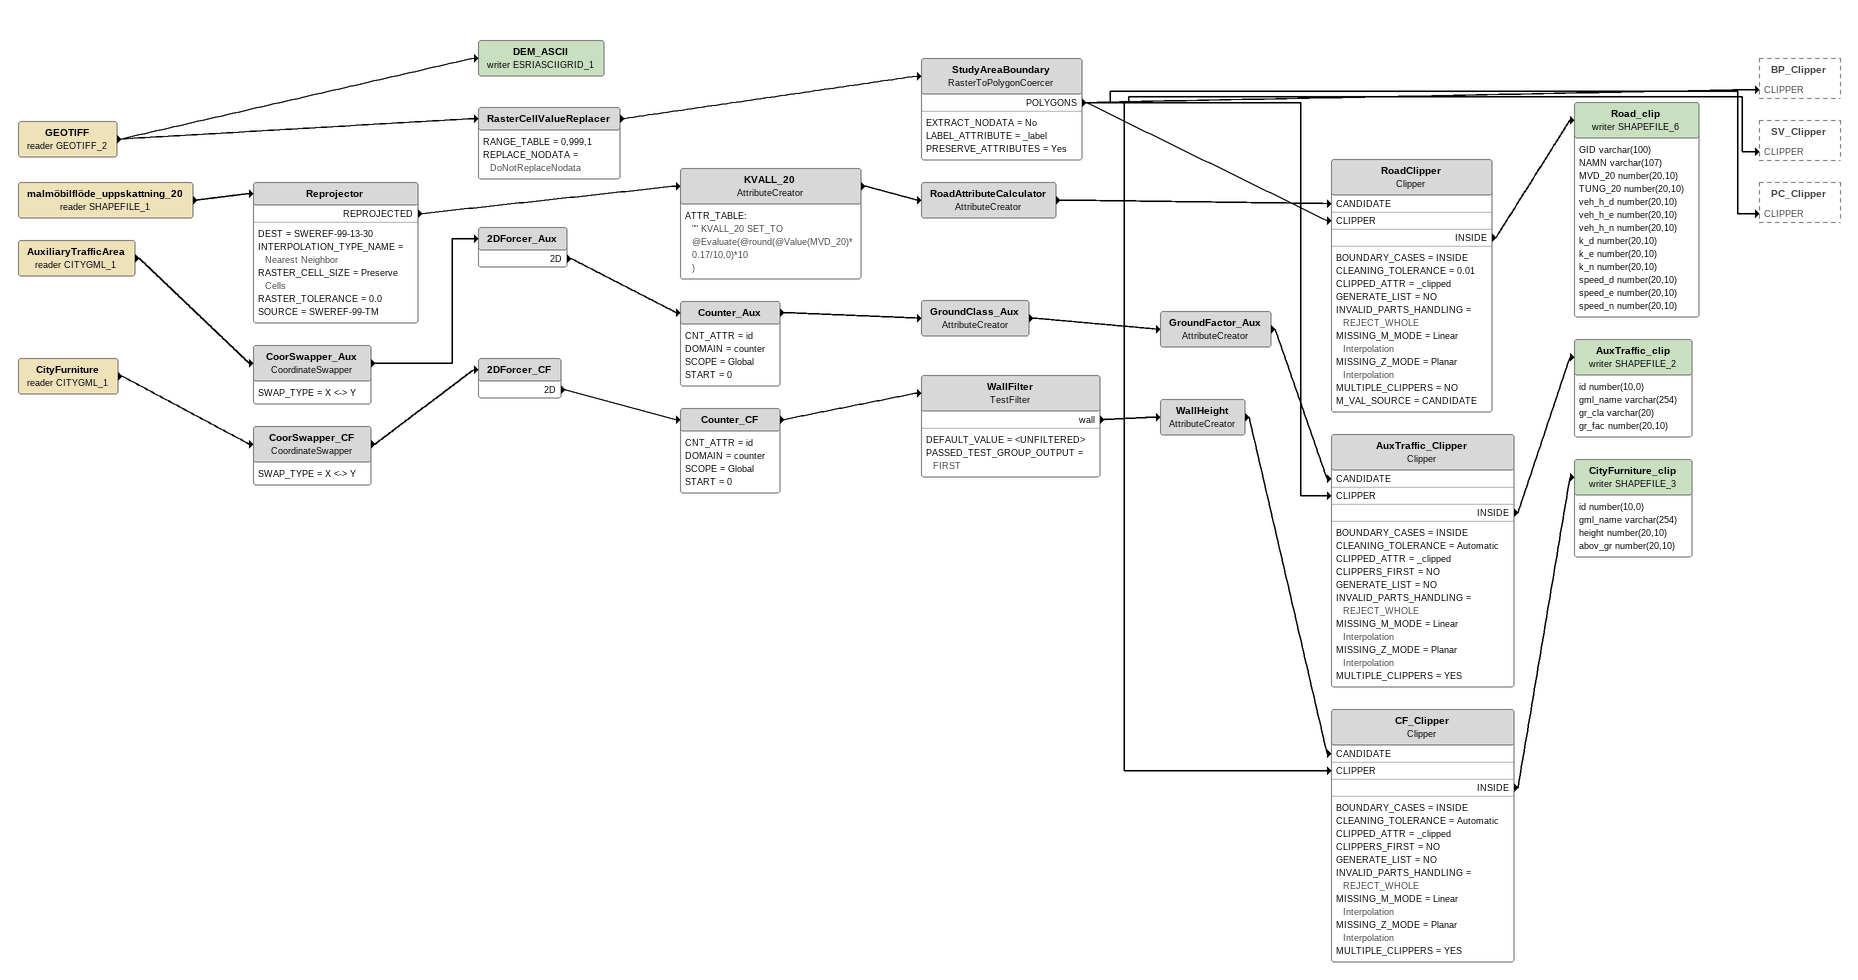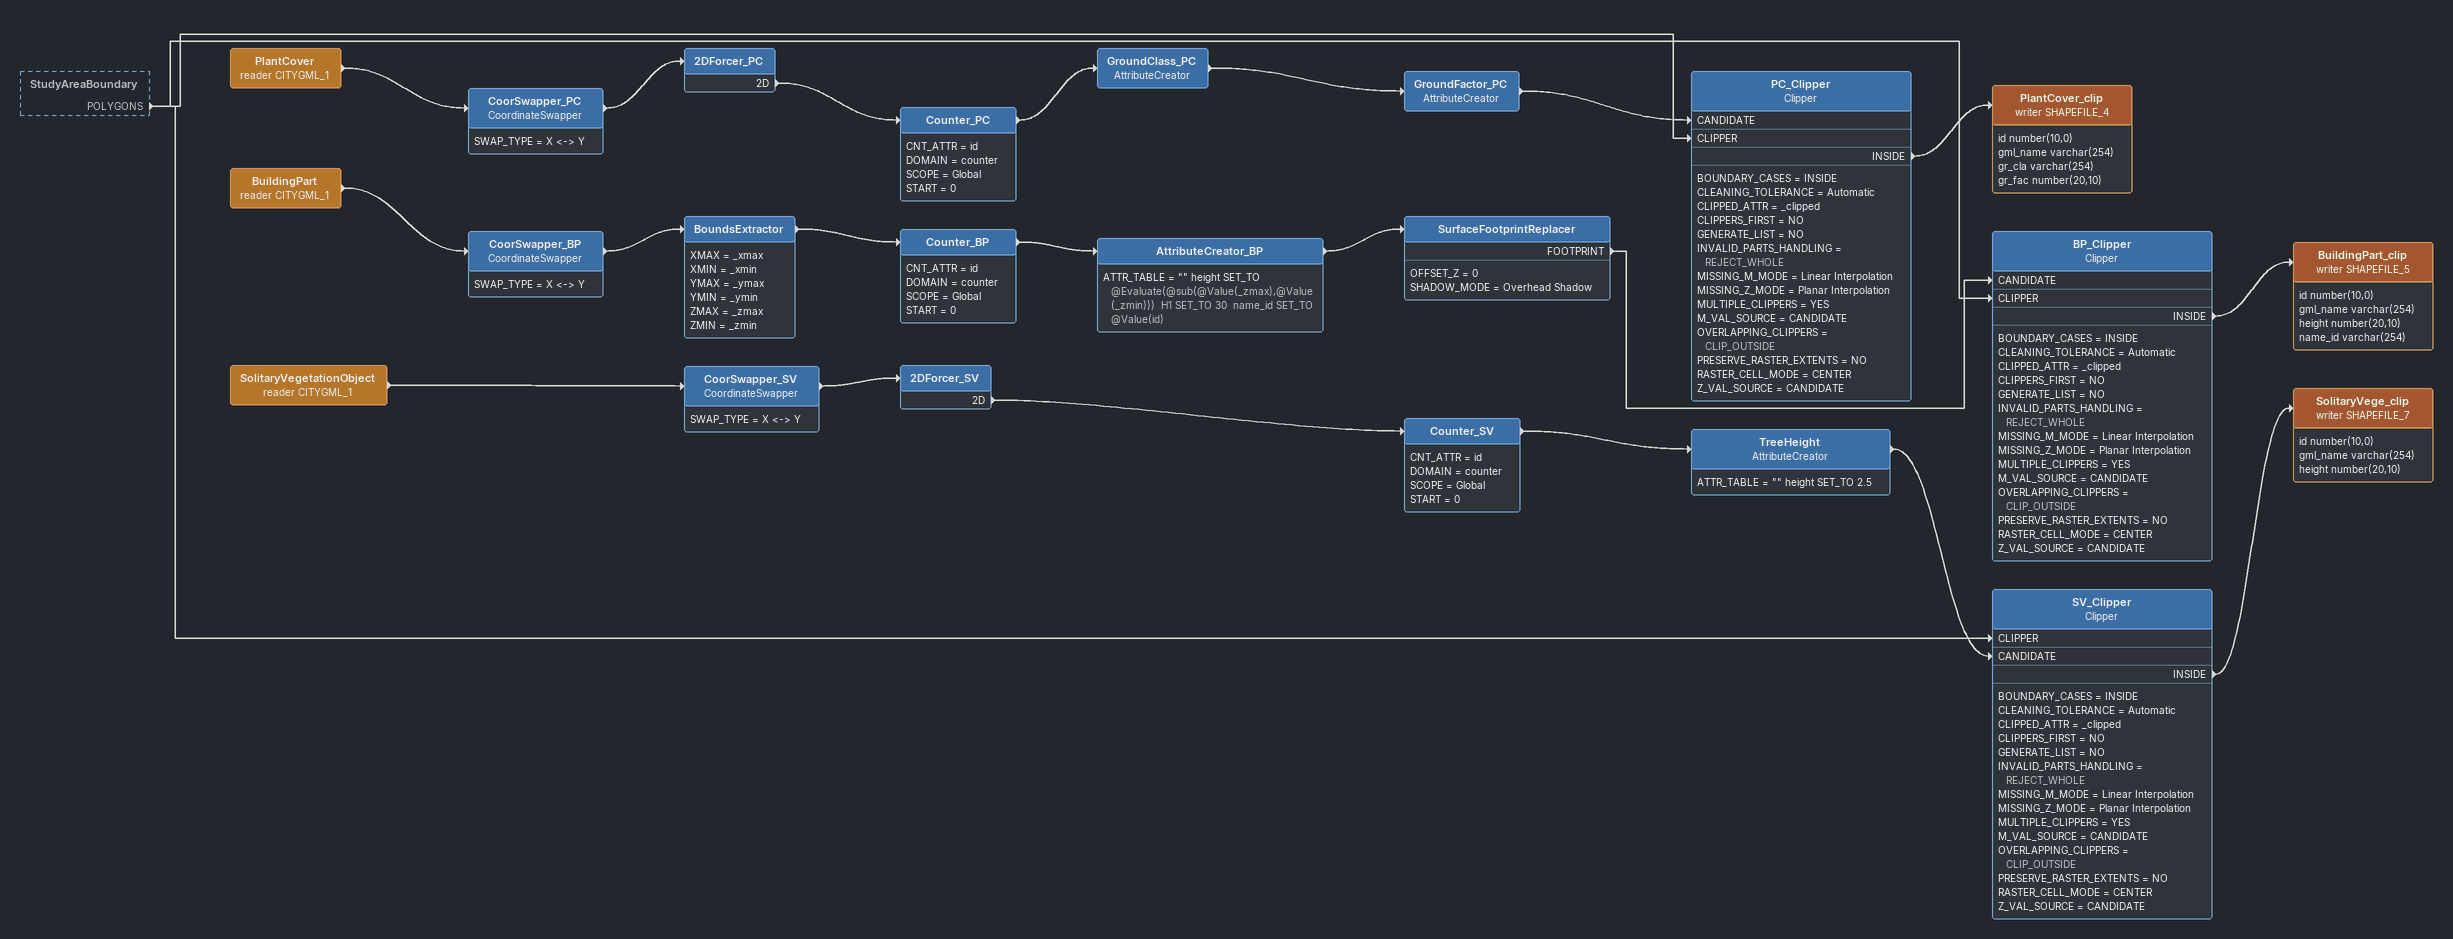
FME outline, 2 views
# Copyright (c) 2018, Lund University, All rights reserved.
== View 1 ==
malmöbilflöde_uppskattning_20 (reader SHAPEFILE_1)
    -> Reprojector
Reprojector
    DEST = SWEREF-99-13-30
    INTERPOLATION_TYPE_NAME = Nearest Neighbor
    RASTER_CELL_SIZE = Preserve Cells
    RASTER_TOLERANCE = 0.0
    SOURCE = SWEREF-99-TM
    REPROJECTED -> KVALL_20
KVALL_20: AttributeCreator
    ATTR_TABLE:
      "" KVALL_20 SET_TO @Evaluate(@round(@Value(MVD_20)*0.17/10,0)*10
      )
    -> RoadAttributeCalculator
RoadAttributeCalculator: AttributeCreator
    -> RoadClipper [CANDIDATE]
GEOTIFF (reader GEOTIFF_2)
    -> RasterCellValueReplacer
    -> DEM_ASCII (writer ESRIASCIIGRID_1)
DEM_ASCII (writer ESRIASCIIGRID_1)
RasterCellValueReplacer
    RANGE_TABLE = 0,999,1
    REPLACE_NODATA = DoNotReplaceNodata
    -> StudyAreaBoundary
StudyAreaBoundary: RasterToPolygonCoercer
    EXTRACT_NODATA = No
    LABEL_ATTRIBUTE = _label
    PRESERVE_ATTRIBUTES = Yes
    POLYGONS -> RoadClipper [CLIPPER]
    POLYGONS -> AuxTraffic_Clipper [CLIPPER]
    POLYGONS -> CF_Clipper [CLIPPER]
    POLYGONS -> BP_Clipper [CLIPPER]
    POLYGONS -> SV_Clipper [CLIPPER]
    POLYGONS -> PC_Clipper [CLIPPER]
RoadClipper: Clipper
    BOUNDARY_CASES = INSIDE
    CLEANING_TOLERANCE = 0.01
    CLIPPED_ATTR = _clipped
    GENERATE_LIST = NO
    INVALID_PARTS_HANDLING = REJECT_WHOLE
    MISSING_M_MODE = Linear Interpolation
    MISSING_Z_MODE = Planar Interpolation
    MULTIPLE_CLIPPERS = NO
    M_VAL_SOURCE = CANDIDATE
    INSIDE -> Road_clip (writer SHAPEFILE_6)
Road_clip (writer SHAPEFILE_6)
    attributes: GID varchar(100), NAMN varchar(107), MVD_20 number(20,10), TUNG_20 number(20,10), veh_h_d number(20,10), veh_h_e number(20,10), veh_h_n number(20,10), k_d number(20,10), k_e number(20,10), k_n number(20,10), speed_d number(20,10), speed_e number(20,10), speed_n number(20,10)
AuxiliaryTrafficArea (reader CITYGML_1)
    -> CoorSwapper_Aux
CoorSwapper_Aux: CoordinateSwapper
    SWAP_TYPE = X <-> Y
    -> 2DForcer_Aux
2DForcer_Aux
    2D -> Counter_Aux
Counter_Aux
    CNT_ATTR = id
    DOMAIN = counter
    SCOPE = Global
    START = 0
    -> GroundClass_Aux
GroundClass_Aux: AttributeCreator
    -> GroundFactor_Aux
GroundFactor_Aux: AttributeCreator
    -> AuxTraffic_Clipper [CANDIDATE]
AuxTraffic_Clipper: Clipper
    BOUNDARY_CASES = INSIDE
    CLEANING_TOLERANCE = Automatic
    CLIPPED_ATTR = _clipped
    CLIPPERS_FIRST = NO
    GENERATE_LIST = NO
    INVALID_PARTS_HANDLING = REJECT_WHOLE
    MISSING_M_MODE = Linear Interpolation
    MISSING_Z_MODE = Planar Interpolation
    MULTIPLE_CLIPPERS = YES
    INSIDE -> AuxTraffic_clip (writer SHAPEFILE_2)
AuxTraffic_clip (writer SHAPEFILE_2)
    attributes: id number(10,0), gml_name varchar(254), gr_cla varchar(20), gr_fac number(20,10)
CityFurniture (reader CITYGML_1)
    -> CoorSwapper_CF
CoorSwapper_CF: CoordinateSwapper
    SWAP_TYPE = X <-> Y
    -> 2DForcer_CF
2DForcer_CF
    2D -> Counter_CF
Counter_CF
    CNT_ATTR = id
    DOMAIN = counter
    SCOPE = Global
    START = 0
    -> WallFilter
WallFilter: TestFilter
    DEFAULT_VALUE = <UNFILTERED>
    PASSED_TEST_GROUP_OUTPUT = FIRST
    wall -> WallHeight
WallHeight: AttributeCreator
    -> CF_Clipper [CANDIDATE]
CF_Clipper: Clipper
    BOUNDARY_CASES = INSIDE
    CLEANING_TOLERANCE = Automatic
    CLIPPED_ATTR = _clipped
    CLIPPERS_FIRST = NO
    GENERATE_LIST = NO
    INVALID_PARTS_HANDLING = REJECT_WHOLE
    MISSING_M_MODE = Linear Interpolation
    MISSING_Z_MODE = Planar Interpolation
    MULTIPLE_CLIPPERS = YES
    INSIDE -> CityFurniture_clip (writer SHAPEFILE_3)
CityFurniture_clip (writer SHAPEFILE_3)
    attributes: id number(10,0), gml_name varchar(254), height number(20,10), abov_gr number(20,10)

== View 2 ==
StudyAreaBoundary [outside]
    POLYGONS -> BP_Clipper [CLIPPER]
    POLYGONS -> SV_Clipper [CLIPPER]
    POLYGONS -> PC_Clipper [CLIPPER]
PlantCover (reader CITYGML_1)
    -> CoorSwapper_PC
CoorSwapper_PC: CoordinateSwapper
    SWAP_TYPE = X <-> Y
    -> 2DForcer_PC
2DForcer_PC
    2D -> Counter_PC
Counter_PC
    CNT_ATTR = id
    DOMAIN = counter
    SCOPE = Global
    START = 0
    -> GroundClass_PC
GroundClass_PC: AttributeCreator
    -> GroundFactor_PC
GroundFactor_PC: AttributeCreator
    -> PC_Clipper [CANDIDATE]
PC_Clipper: Clipper
    BOUNDARY_CASES = INSIDE
    CLEANING_TOLERANCE = Automatic
    CLIPPED_ATTR = _clipped
    CLIPPERS_FIRST = NO
    GENERATE_LIST = NO
    INVALID_PARTS_HANDLING = REJECT_WHOLE
    MISSING_M_MODE = Linear Interpolation
    MISSING_Z_MODE = Planar Interpolation
    MULTIPLE_CLIPPERS = YES
    M_VAL_SOURCE = CANDIDATE
    OVERLAPPING_CLIPPERS = CLIP_OUTSIDE
    PRESERVE_RASTER_EXTENTS = NO
    RASTER_CELL_MODE = CENTER
    Z_VAL_SOURCE = CANDIDATE
    INSIDE -> PlantCover_clip (writer SHAPEFILE_4)
PlantCover_clip (writer SHAPEFILE_4)
    attributes: id number(10,0), gml_name varchar(254), gr_cla varchar(254), gr_fac number(20,10)
BuildingPart (reader CITYGML_1)
    -> CoorSwapper_BP
CoorSwapper_BP: CoordinateSwapper
    SWAP_TYPE = X <-> Y
    -> BoundsExtractor
BoundsExtractor
    XMAX = _xmax
    XMIN = _xmin
    YMAX = _ymax
    YMIN = _ymin
    ZMAX = _zmax
    ZMIN = _zmin
    -> Counter_BP
Counter_BP
    CNT_ATTR = id
    DOMAIN = counter
    SCOPE = Global
    START = 0
    -> AttributeCreator_BP
AttributeCreator_BP
    ATTR_TABLE = "" height SET_TO @Evaluate(@sub(@Value(_zmax),@Value(_zmin)))  H1 SET_TO 30  name_id SET_TO @Value(id)
    -> SurfaceFootprintReplacer
SurfaceFootprintReplacer
    OFFSET_Z = 0
    SHADOW_MODE = Overhead Shadow
    FOOTPRINT -> BP_Clipper [CANDIDATE]
BP_Clipper: Clipper
    BOUNDARY_CASES = INSIDE
    CLEANING_TOLERANCE = Automatic
    CLIPPED_ATTR = _clipped
    CLIPPERS_FIRST = NO
    GENERATE_LIST = NO
    INVALID_PARTS_HANDLING = REJECT_WHOLE
    MISSING_M_MODE = Linear Interpolation
    MISSING_Z_MODE = Planar Interpolation
    MULTIPLE_CLIPPERS = YES
    M_VAL_SOURCE = CANDIDATE
    OVERLAPPING_CLIPPERS = CLIP_OUTSIDE
    PRESERVE_RASTER_EXTENTS = NO
    RASTER_CELL_MODE = CENTER
    Z_VAL_SOURCE = CANDIDATE
    INSIDE -> BuildingPart_clip (writer SHAPEFILE_5)
BuildingPart_clip (writer SHAPEFILE_5)
    attributes: id number(10,0), gml_name varchar(254), height number(20,10), name_id varchar(254)
SolitaryVegetationObject (reader CITYGML_1)
    -> CoorSwapper_SV
CoorSwapper_SV: CoordinateSwapper
    SWAP_TYPE = X <-> Y
    -> 2DForcer_SV
2DForcer_SV
    2D -> Counter_SV
Counter_SV
    CNT_ATTR = id
    DOMAIN = counter
    SCOPE = Global
    START = 0
    -> TreeHeight
TreeHeight: AttributeCreator
    ATTR_TABLE = "" height SET_TO 2.5
    -> SV_Clipper [CANDIDATE]
SV_Clipper: Clipper
    BOUNDARY_CASES = INSIDE
    CLEANING_TOLERANCE = Automatic
    CLIPPED_ATTR = _clipped
    CLIPPERS_FIRST = NO
    GENERATE_LIST = NO
    INVALID_PARTS_HANDLING = REJECT_WHOLE
    MISSING_M_MODE = Linear Interpolation
    MISSING_Z_MODE = Planar Interpolation
    MULTIPLE_CLIPPERS = YES
    M_VAL_SOURCE = CANDIDATE
    OVERLAPPING_CLIPPERS = CLIP_OUTSIDE
    PRESERVE_RASTER_EXTENTS = NO
    RASTER_CELL_MODE = CENTER
    Z_VAL_SOURCE = CANDIDATE
    INSIDE -> SolitaryVege_clip (writer SHAPEFILE_7)
SolitaryVege_clip (writer SHAPEFILE_7)
    attributes: id number(10,0), gml_name varchar(254), height number(20,10)
